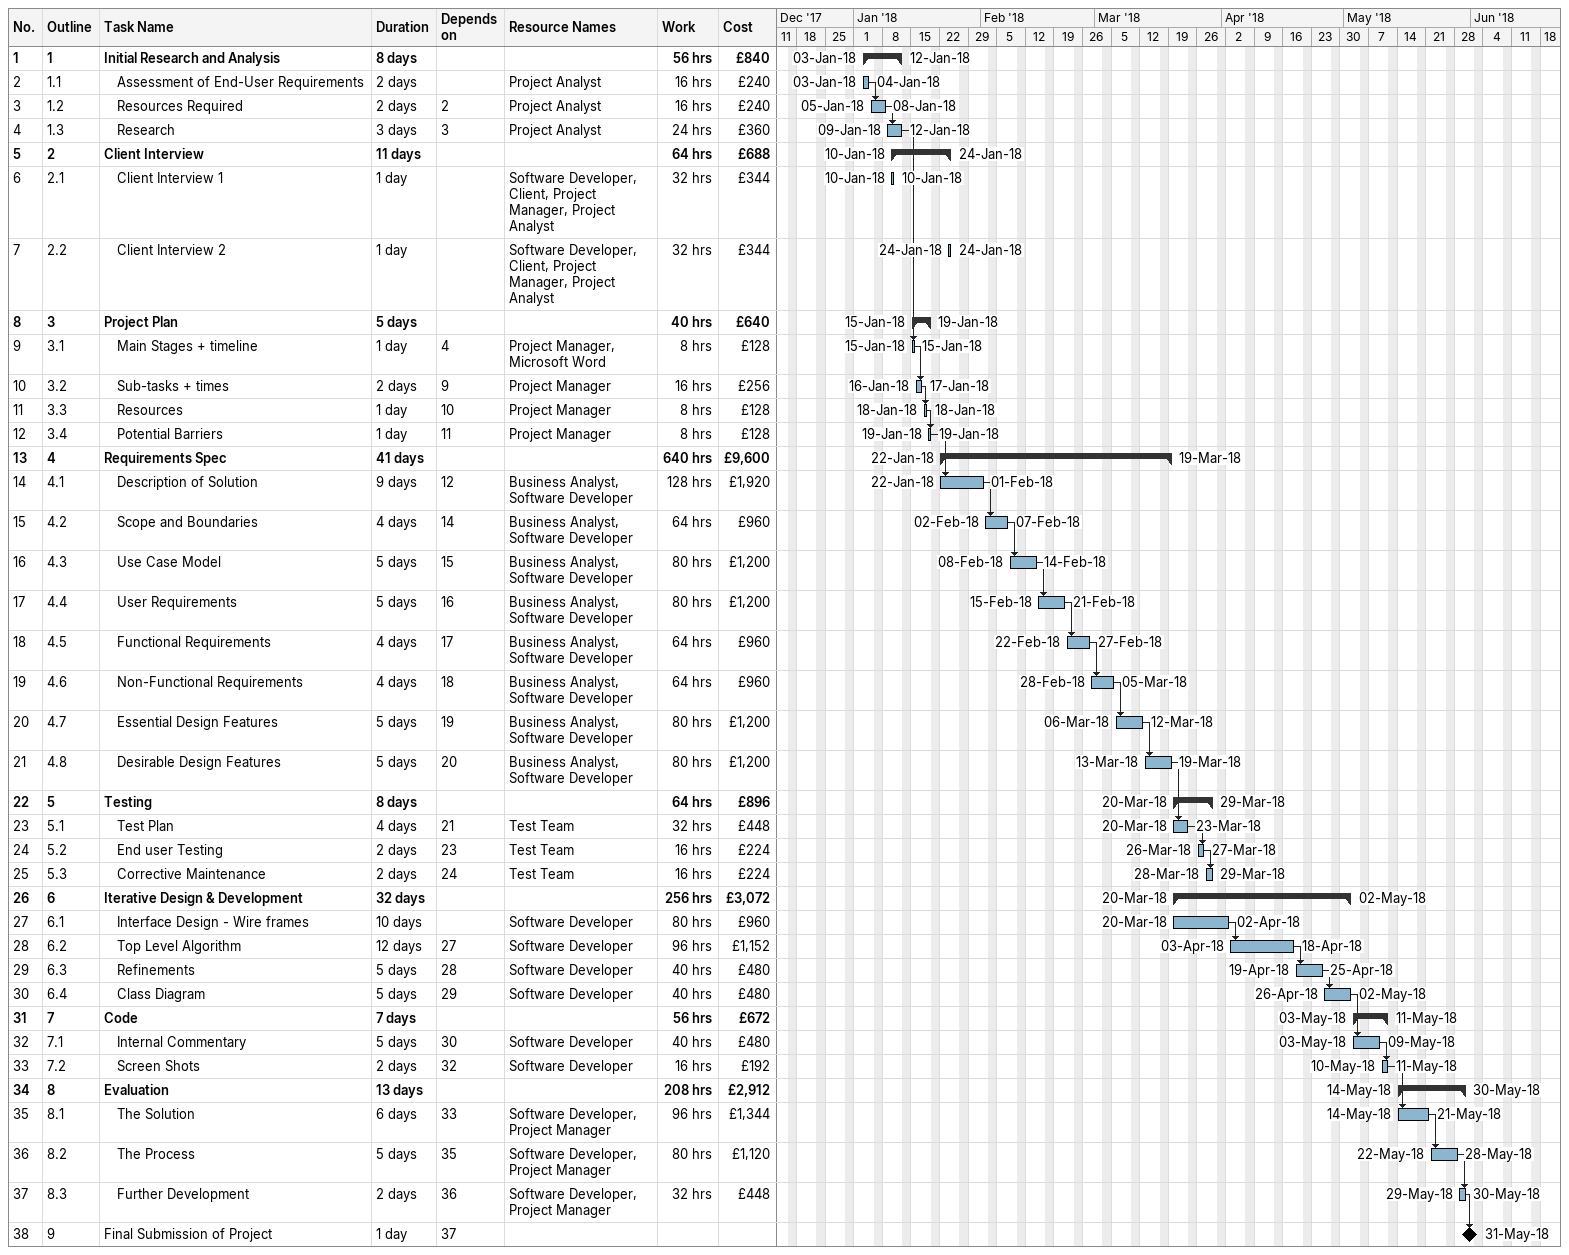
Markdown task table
| ID | WBS | Task | Duration | Start | Finish | Predecessors | Resources | Work (h) | Cost (£) |
|---|---|---|---|---|---|---|---|---|---|
| 1 | 1 | **Initial Research and Analysis** | 8d | 2018-01-03 | 2018-01-12 |  |  | 56 | 840 |
| 2 | 1.1 | Assessment of End-User Requirements | 2d | 2018-01-03 | 2018-01-04 |  | Project Analyst | 16 | 240 |
| 3 | 1.2 | Resources Required | 2d | 2018-01-05 | 2018-01-08 | 2 | Project Analyst | 16 | 240 |
| 4 | 1.3 | Research | 3d | 2018-01-09 | 2018-01-12 | 3 | Project Analyst | 24 | 360 |
| 5 | 2 | **Client Interview** | 11d | 2018-01-10 | 2018-01-24 |  |  | 64 | 688 |
| 6 | 2.1 | Client Interview 1 | 1d | 2018-01-10 | 2018-01-10 |  | Software Developer, Client, Project Manager, Project Analyst | 32 | 344 |
| 7 | 2.2 | Client Interview 2 | 1d | 2018-01-24 | 2018-01-24 |  | Software Developer, Client, Project Manager, Project Analyst | 32 | 344 |
| 8 | 3 | **Project Plan** | 5d | 2018-01-15 | 2018-01-19 |  |  | 40 | 640 |
| 9 | 3.1 | Main Stages + timeline | 1d | 2018-01-15 | 2018-01-15 | 4 | Project Manager, Microsoft Word | 8 | 128 |
| 10 | 3.2 | Sub-tasks + times | 2d | 2018-01-16 | 2018-01-17 | 9 | Project Manager | 16 | 256 |
| 11 | 3.3 | Resources | 1d | 2018-01-18 | 2018-01-18 | 10 | Project Manager | 8 | 128 |
| 12 | 3.4 | Potential Barriers | 1d | 2018-01-19 | 2018-01-19 | 11 | Project Manager | 8 | 128 |
| 13 | 4 | **Requirements Spec** | 41d | 2018-01-22 | 2018-03-19 |  |  | 640 | 9600 |
| 14 | 4.1 | Description of Solution | 9d | 2018-01-22 | 2018-02-01 | 12 | Business Analyst, Software Developer | 128 | 1920 |
| 15 | 4.2 | Scope and Boundaries | 4d | 2018-02-02 | 2018-02-07 | 14 | Business Analyst, Software Developer | 64 | 960 |
| 16 | 4.3 | Use Case Model | 5d | 2018-02-08 | 2018-02-14 | 15 | Business Analyst, Software Developer | 80 | 1200 |
| 17 | 4.4 | User Requirements | 5d | 2018-02-15 | 2018-02-21 | 16 | Business Analyst, Software Developer | 80 | 1200 |
| 18 | 4.5 | Functional Requirements | 4d | 2018-02-22 | 2018-02-27 | 17 | Business Analyst, Software Developer | 64 | 960 |
| 19 | 4.6 | Non-Functional Requirements | 4d | 2018-02-28 | 2018-03-05 | 18 | Business Analyst, Software Developer | 64 | 960 |
| 20 | 4.7 | Essential Design Features | 5d | 2018-03-06 | 2018-03-12 | 19 | Business Analyst, Software Developer | 80 | 1200 |
| 21 | 4.8 | Desirable Design Features | 5d | 2018-03-13 | 2018-03-19 | 20 | Business Analyst, Software Developer | 80 | 1200 |
| 22 | 5 | **Testing** | 8d | 2018-03-20 | 2018-03-29 |  |  | 64 | 896 |
| 23 | 5.1 | Test Plan | 4d | 2018-03-20 | 2018-03-23 | 21 | Test Team | 32 | 448 |
| 24 | 5.2 | End user Testing | 2d | 2018-03-26 | 2018-03-27 | 23 | Test Team | 16 | 224 |
| 25 | 5.3 | Corrective Maintenance | 2d | 2018-03-28 | 2018-03-29 | 24 | Test Team | 16 | 224 |
| 26 | 6 | **Iterative Design & Development** | 32d | 2018-03-20 | 2018-05-02 |  |  | 256 | 3072 |
| 27 | 6.1 | Interface Design - Wire frames | 10d | 2018-03-20 | 2018-04-02 |  | Software Developer | 80 | 960 |
| 28 | 6.2 | Top Level Algorithm | 12d | 2018-04-03 | 2018-04-18 | 27 | Software Developer | 96 | 1152 |
| 29 | 6.3 | Refinements | 5d | 2018-04-19 | 2018-04-25 | 28 | Software Developer | 40 | 480 |
| 30 | 6.4 | Class Diagram | 5d | 2018-04-26 | 2018-05-02 | 29 | Software Developer | 40 | 480 |
| 31 | 7 | **Code** | 7d | 2018-05-03 | 2018-05-11 |  |  | 56 | 672 |
| 32 | 7.1 | Internal Commentary | 5d | 2018-05-03 | 2018-05-09 | 30 | Software Developer | 40 | 480 |
| 33 | 7.2 | Screen Shots | 2d | 2018-05-10 | 2018-05-11 | 32 | Software Developer | 16 | 192 |
| 34 | 8 | **Evaluation** | 13d | 2018-05-14 | 2018-05-30 |  |  | 208 | 2912 |
| 35 | 8.1 | The Solution | 6d | 2018-05-14 | 2018-05-21 | 33 | Software Developer, Project Manager | 96 | 1344 |
| 36 | 8.2 | The Process | 5d | 2018-05-22 | 2018-05-28 | 35 | Software Developer, Project Manager | 80 | 1120 |
| 37 | 8.3 | Further Development | 2d | 2018-05-29 | 2018-05-30 | 36 | Software Developer, Project Manager | 32 | 448 |
| 38 | 9 | Final Submission of Project | 1d | 2018-05-31 | 2018-05-31 | 37 |  |  |  |
